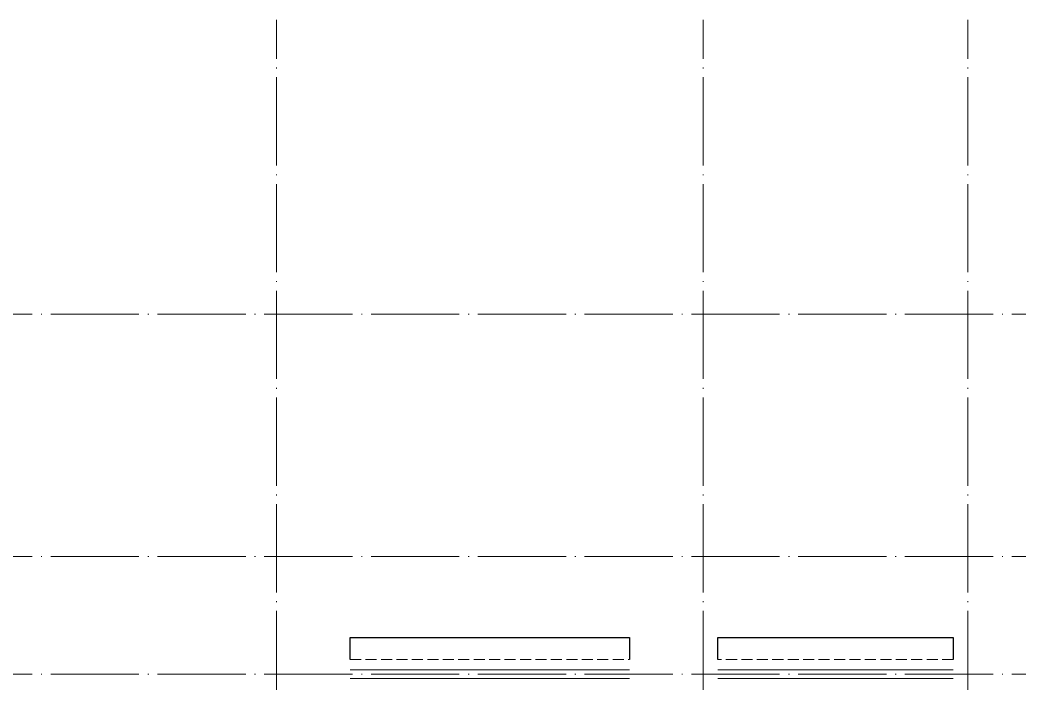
# Model space of a CAD drawing. Extents: x -518115 to 790560, y -210384 to 1628073.
# Drawn here: x 445672 to 452464, y -166595 to -162085 of the extents above; entities that cross this region are included whole.
import ezdxf

# ---------------------------------------------------------------- set-up
doc = ezdxf.new("R2010")
doc.units = 0
doc.header["$LTSCALE"] = 1000
doc.header["$MEASUREMENT"] = 0
doc.linetypes.add('DASH', pattern=[0.35, 0.25, -0.1])
doc.linetypes.add('DOTE', pattern=[2.42, 2, -0.2, 0.02, -0.2])
for name, color, linetype, lineweight in [('DOTE', 19, 'DOTE', 9), ('平面-栏杆', 135, 'Continuous', 15), ('平面-看线', 45, 'Continuous', 15)]:
    doc.layers.add(name, color=color, linetype=linetype, lineweight=lineweight)
doc.layers.add('看线', color=251, linetype='Continuous')

# ---------------------------------------------------------------- blocks, each defined once
blk = doc.blocks.new('GDGDGDSDA')
at = {"layer": 'DOTE', "linetype": 'DOTE', "ltscale": 0.3}
for p, q in [((446134.8, 367858.3), (446134.8, 376108.3)), ((449034.8, 367858.3), (449034.8, 376108.3)), ((450834.8, 367858.3), (450834.8, 376108.3)), ((471334.8, 374108.3), (417334.8, 374108.3)), ((471334.8, 372458.3), (417334.8, 372458.3)), ((471334.8, 371658.3), (417334.8, 371658.3))]:
    blk.add_line(p, q, dxfattribs=at)

msp = doc.modelspace()

# ---------------------------------------------------------------- linework, layer by layer
at = {"layer": '平面-栏杆'}
for points in [[(449816.6, -166504.8), (447916.6, -166504.5)], [(452016.6, -166504.8), (450416.6, -166504.5)], [(449816.6, -166564.8), (447916.6, -166564.5)], [(452016.6, -166564.8), (450416.6, -166564.5)]]:
    msp.add_lwpolyline(points, dxfattribs=at)
at = {"layer": '平面-看线', "linetype": 'DASH', "ltscale": 0.3}
for points in [[(447916.6, -166434.8), (449816.6, -166434.8)], [(452016.6, -166434.8), (450416.6, -166434.8)]]:
    msp.add_lwpolyline(points, dxfattribs=at)
at = {"layer": '看线', "color": 202, "ltscale": 0.5}
for points in [[(447916.6, -166434.8), (447916.6, -166284.8), (449816.6, -166284.8), (449816.6, -166434.8)], [(450416.6, -166434.8), (450416.6, -166284.8), (452016.6, -166284.8), (452016.6, -166434.8)]]:
    msp.add_lwpolyline(points, dxfattribs=at)

# ---------------------------------------------------------------- block references
msp.add_blockref('GDGDGDSDA', (1281.8, -538193.1))

doc.saveas('drawing.dxf')
